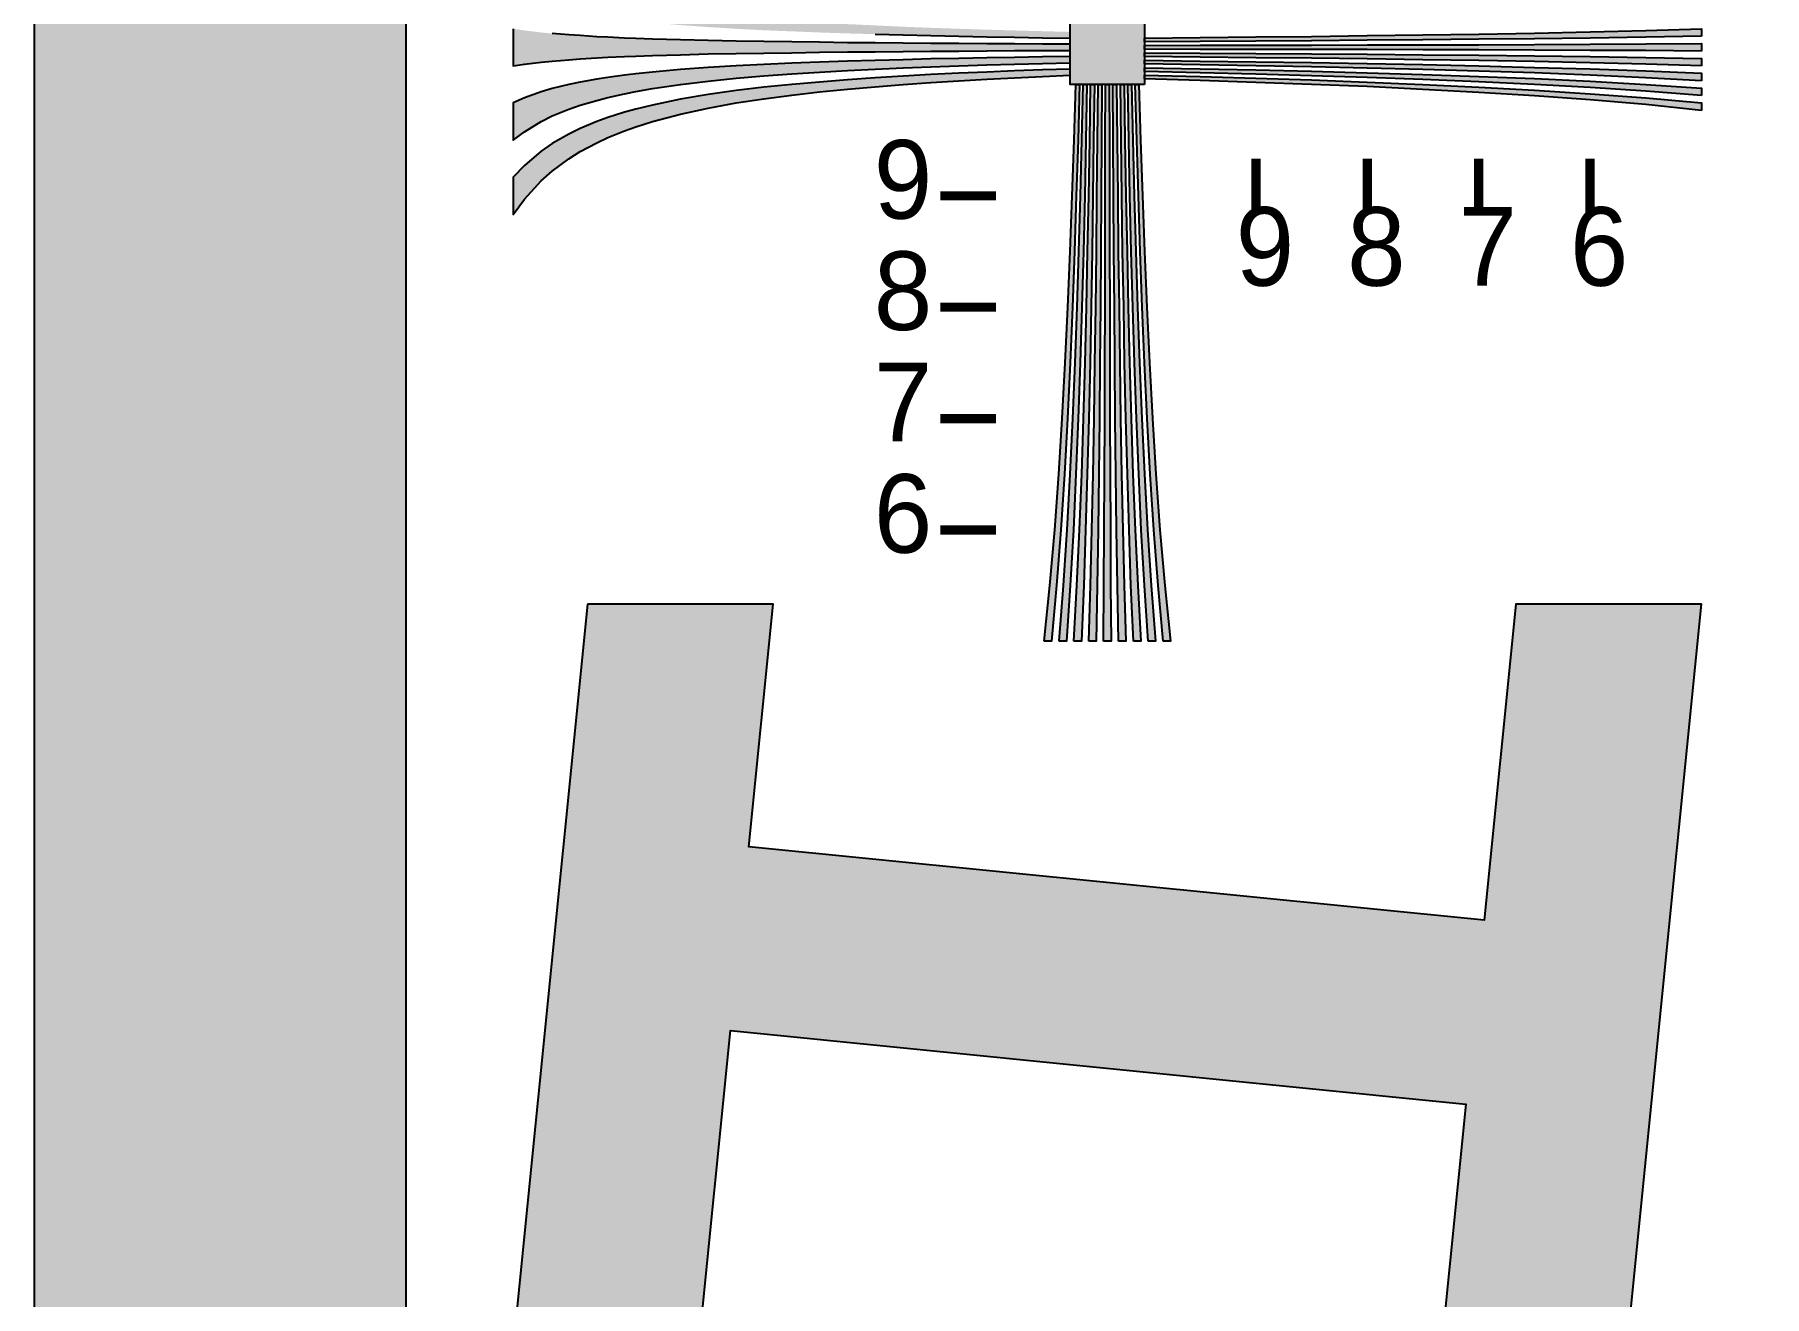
# Model space of a CAD drawing. Header units: millimetres. Extents: x 0 to 297, y 0 to 210.
# Drawn here: x 0 to 81.5, y 89.9 to 149.4 of the extents above; entities that cross this region are included whole.
import ezdxf

# ---------------------------------------------------------------- set-up
doc = ezdxf.new("R2010")
doc.units = ezdxf.units.MM
for name, color, linetype in [('FRAME', 7, 'Continuous'), ('GLUE', 1, 'Continuous'), ('LABELS', 7, 'Continuous'), ('PERIPHERY', 7, 'Continuous'), ('SFR', 7, 'Continuous')]:
    doc.layers.add(name, color=color, linetype=linetype)

msp = doc.modelspace()

# ---------------------------------------------------------------- hatches: boundary and pattern name
at = {"layer": 'FRAME', "true_color": 0x000000}
h = msp.add_hatch(color=7, dxfattribs=at)
h.dxf.hatch_style = 1
h.paths.add_polyline_path([(0, 192.5), (17.5, 192.5), (17.5, 17.5), (0, 17.5), (0, 192.5)])
at = {"layer": 'PERIPHERY', "true_color": 0x000000}
h = msp.add_hatch(color=7, dxfattribs=at)
h.dxf.hatch_style = 1
h.paths.add_polyline_path([(22.557, 151.376), (23.083, 151.139), (23.87, 150.851), (24.395, 150.693), (25.183, 150.5), (25.708, 150.395), (26.495, 150.246), (27.02, 150.168), (27.808, 150.063), (28.333, 150.002), (29.12, 149.914), (30.433, 149.8), (31.745, 149.704), (33.058, 149.625), (34.37, 149.555), (35.683, 149.503), (36.995, 149.45), (38.308, 149.406), (39.62, 149.371), (40.933, 149.336), (42.245, 149.301), (43.558, 149.275), (44.87, 149.249), (46.183, 149.231), (47.495, 149.205), (48.808, 149.188), (48.808, 149.477), (47.495, 149.511), (46.183, 149.546), (44.87, 149.581), (43.558, 149.625), (42.245, 149.669), (40.933, 149.722), (39.62, 149.783), (38.308, 149.844), (36.995, 149.914), (35.683, 150.002), (34.37, 150.098), (33.058, 150.212), (31.745, 150.343), (30.433, 150.501), (29.12, 150.693), (28.333, 150.833), (27.808, 150.938), (27.02, 151.113), (26.495, 151.253), (25.708, 151.49), (25.183, 151.665), (24.395, 151.988), (23.87, 152.251), (23.083, 152.732), (22.557, 153.126), (22.557, 151.376), (22.557, 151.376)])
h = msp.add_hatch(color=7, dxfattribs=at)
h.dxf.hatch_style = 1
h.paths.add_polyline_path([(52.308, 147), (48.807, 147), (48.807, 150.5), (52.308, 150.5), (52.308, 147)])
h = msp.add_hatch(color=7, dxfattribs=at)
h.dxf.hatch_style = 1
h.paths.add_polyline_path([(22.557, 147.876), (23.083, 147.955), (23.87, 148.051), (24.395, 148.104), (25.183, 148.165), (25.708, 148.209), (26.495, 148.252), (27.02, 148.279), (27.808, 148.313), (28.333, 148.331), (29.12, 148.366), (30.433, 148.401), (31.745, 148.436), (33.058, 148.462), (34.37, 148.48), (35.683, 148.497), (36.995, 148.515), (38.308, 148.533), (39.62, 148.541), (40.933, 148.559), (42.245, 148.568), (43.558, 148.576), (44.87, 148.585), (46.183, 148.593), (47.495, 148.602), (48.808, 148.602), (48.808, 148.9), (47.495, 148.9), (46.183, 148.908), (44.87, 148.917), (43.558, 148.926), (42.245, 148.934), (40.933, 148.943), (39.62, 148.96), (38.308, 148.969), (36.995, 148.987), (35.683, 149.005), (34.37, 149.022), (33.058, 149.04), (31.745, 149.066), (30.433, 149.101), (29.12, 149.136), (28.333, 149.171), (27.808, 149.188), (27.02, 149.223), (26.495, 149.249), (25.708, 149.302), (25.183, 149.337), (24.395, 149.398), (23.87, 149.451), (23.083, 149.547), (22.557, 149.626), (22.557, 147.876), (22.557, 147.876)])
h = msp.add_hatch(color=7, dxfattribs=at)
h.dxf.hatch_style = 1
h.paths.add_polyline_path([(78.557, 149.277), (75.932, 149.233), (73.307, 149.189), (70.682, 149.154), (68.057, 149.128), (65.432, 149.101), (62.807, 149.084), (60.182, 149.058), (57.557, 149.04), (54.932, 149.031), (52.307, 149.014), (52.307, 149.189), (54.932, 149.215), (57.557, 149.241), (60.182, 149.267), (62.807, 149.302), (65.432, 149.337), (68.057, 149.372), (70.682, 149.424), (73.307, 149.477), (75.932, 149.547), (78.557, 149.626), (78.557, 149.277)])
h = msp.add_hatch(color=7, dxfattribs=at)
h.dxf.hatch_style = 1
h.paths.add_polyline_path([(78.557, 148.577), (75.932, 148.594), (73.307, 148.603), (70.682, 148.621), (68.057, 148.63), (65.432, 148.638), (62.807, 148.647), (60.182, 148.647), (57.557, 148.655), (54.932, 148.655), (52.307, 148.664), (52.307, 148.839), (54.932, 148.848), (57.557, 148.848), (60.182, 148.856), (62.807, 148.865), (65.432, 148.865), (68.057, 148.873), (70.682, 148.882), (73.307, 148.9), (75.932, 148.908), (78.557, 148.926), (78.557, 148.577)])
h = msp.add_hatch(color=7, dxfattribs=at)
h.dxf.hatch_style = 1
h.paths.add_polyline_path([(78.557, 147.877), (75.932, 147.955), (73.307, 148.025), (70.682, 148.078), (68.057, 148.13), (65.432, 148.166), (62.807, 148.209), (60.182, 148.236), (57.557, 148.262), (54.932, 148.288), (52.307, 148.314), (52.307, 148.489), (54.932, 148.472), (57.557, 148.463), (60.182, 148.446), (62.807, 148.428), (65.432, 148.401), (68.057, 148.376), (70.682, 148.349), (73.307, 148.314), (75.932, 148.27), (78.557, 148.226), (78.557, 147.877)])
h = msp.add_hatch(color=7, dxfattribs=at)
h.dxf.hatch_style = 1
h.paths.add_polyline_path([(22.557, 144.376), (23.083, 144.77), (23.87, 145.251), (24.395, 145.513), (25.183, 145.837), (25.708, 146.021), (26.495, 146.248), (27.02, 146.389), (27.808, 146.563), (28.333, 146.668), (29.12, 146.808), (30.433, 147.001), (31.745, 147.158), (33.058, 147.29), (34.37, 147.404), (35.683, 147.5), (36.995, 147.587), (38.308, 147.657), (39.62, 147.719), (40.933, 147.78), (42.245, 147.832), (43.558, 147.876), (44.87, 147.92), (46.183, 147.955), (47.495, 147.99), (48.808, 148.025), (48.808, 148.314), (47.495, 148.296), (46.183, 148.27), (44.87, 148.252), (43.558, 148.226), (42.245, 148.2), (40.933, 148.165), (39.62, 148.13), (38.308, 148.095), (36.995, 148.051), (35.683, 147.999), (34.37, 147.946), (33.058, 147.876), (31.745, 147.797), (30.433, 147.701), (29.12, 147.587), (28.333, 147.5), (27.808, 147.439), (27.02, 147.334), (26.495, 147.255), (25.708, 147.115), (25.183, 147.001), (24.395, 146.809), (23.87, 146.651), (23.083, 146.362), (22.557, 146.126), (22.557, 144.376), (22.557, 144.376)])
h = msp.add_hatch(color=7, dxfattribs=at)
h.dxf.hatch_style = 1
h.paths.add_polyline_path([(22.557, 140.876), (23.083, 141.593), (23.87, 142.451), (24.395, 142.914), (25.183, 143.501), (25.708, 143.833), (26.495, 144.253), (27.02, 144.498), (27.808, 144.813), (28.333, 144.997), (29.12, 145.25), (30.433, 145.601), (31.745, 145.889), (33.058, 146.126), (34.37, 146.327), (35.683, 146.502), (36.995, 146.65), (38.308, 146.782), (39.62, 146.895), (40.933, 147), (42.245, 147.097), (43.558, 147.176), (44.87, 147.254), (46.183, 147.316), (47.495, 147.377), (48.808, 147.438), (48.808, 147.727), (47.495, 147.683), (46.183, 147.639), (44.87, 147.587), (43.558, 147.526), (42.245, 147.465), (40.933, 147.386), (39.62, 147.307), (38.308, 147.22), (36.995, 147.115), (35.683, 147.001), (34.37, 146.869), (33.058, 146.712), (31.745, 146.519), (30.433, 146.301), (29.12, 146.029), (28.333, 145.837), (27.808, 145.688), (27.02, 145.443), (26.495, 145.251), (25.708, 144.927), (25.183, 144.664), (24.395, 144.209), (23.87, 143.851), (23.083, 143.186), (22.557, 142.626), (22.557, 140.876), (22.557, 140.876)])
h = msp.add_hatch(color=7, dxfattribs=at)
h.dxf.hatch_style = 1
h.paths.add_polyline_path([(78.557, 147.177), (75.932, 147.317), (73.307, 147.439), (70.682, 147.544), (68.057, 147.623), (65.432, 147.702), (62.807, 147.772), (60.182, 147.825), (57.557, 147.877), (54.932, 147.921), (52.307, 147.965), (52.307, 148.14), (54.932, 148.105), (57.557, 148.07), (60.182, 148.035), (62.807, 147.991), (65.432, 147.938), (68.057, 147.877), (70.682, 147.807), (73.307, 147.729), (75.932, 147.641), (78.557, 147.527), (78.557, 147.177)])
h = msp.add_hatch(color=7, dxfattribs=at)
h.dxf.hatch_style = 1
h.paths.add_polyline_path([(78.557, 146.477), (75.932, 146.687), (73.307, 146.853), (70.682, 147.002), (68.057, 147.124), (65.432, 147.238), (62.807, 147.334), (60.182, 147.413), (57.557, 147.492), (54.932, 147.553), (52.307, 147.614), (52.307, 147.789), (54.932, 147.736), (57.557, 147.684), (60.182, 147.623), (62.807, 147.553), (65.432, 147.465), (68.057, 147.378), (70.682, 147.273), (73.307, 147.15), (75.932, 147.002), (78.557, 146.827), (78.557, 146.477)])
h = msp.add_hatch(color=7, dxfattribs=at)
h.dxf.hatch_style = 1
h.paths.add_polyline_path([(47.581, 120.75), (47.853, 123.375), (48.08, 126), (48.264, 128.625), (48.43, 131.25), (48.57, 133.875), (48.702, 136.5), (48.806, 139.125), (48.903, 141.75), (48.99, 144.375), (49.069, 147), (49.244, 147), (49.174, 144.375), (49.095, 141.75), (49.016, 139.125), (48.92, 136.5), (48.806, 133.875), (48.684, 131.25), (48.535, 128.625), (48.369, 126), (48.168, 123.375), (47.932, 120.75), (47.581, 120.75)])
h = msp.add_hatch(color=7, dxfattribs=at)
h.dxf.hatch_style = 1
h.paths.add_polyline_path([(48.281, 120.75), (48.492, 123.375), (48.658, 126), (48.806, 128.625), (48.929, 131.25), (49.043, 133.875), (49.139, 136.5), (49.218, 139.125), (49.297, 141.75), (49.358, 144.375), (49.419, 147), (49.594, 147), (49.541, 144.375), (49.489, 141.75), (49.428, 139.125), (49.357, 136.5), (49.27, 133.875), (49.182, 131.25), (49.077, 128.625), (48.955, 126), (48.806, 123.375), (48.632, 120.75), (48.281, 120.75)])
h = msp.add_hatch(color=7, dxfattribs=at)
h.dxf.hatch_style = 1
h.paths.add_polyline_path([(48.981, 120.75), (49.122, 123.375), (49.244, 126), (49.349, 128.625), (49.428, 131.25), (49.506, 133.875), (49.576, 136.5), (49.629, 139.125), (49.682, 141.75), (49.725, 144.375), (49.77, 147), (49.944, 147), (49.909, 144.375), (49.875, 141.75), (49.84, 139.125), (49.795, 136.5), (49.743, 133.875), (49.682, 131.25), (49.612, 128.625), (49.533, 126), (49.446, 123.375), (49.332, 120.75), (48.981, 120.75)])
h = msp.add_hatch(color=7, dxfattribs=at)
h.dxf.hatch_style = 1
h.paths.add_polyline_path([(49.682, 120.75), (49.76, 123.375), (49.83, 126), (49.883, 128.625), (49.935, 131.25), (49.971, 133.875), (50.014, 136.5), (50.041, 139.125), (50.067, 141.75), (50.093, 144.375), (50.119, 147), (50.294, 147), (50.277, 144.375), (50.268, 141.75), (50.25, 139.125), (50.233, 136.5), (50.206, 133.875), (50.18, 131.25), (50.154, 128.625), (50.119, 126), (50.075, 123.375), (50.031, 120.75), (49.682, 120.75)])
h = msp.add_hatch(color=7, dxfattribs=at)
h.dxf.hatch_style = 1
h.paths.add_polyline_path([(50.381, 120.75), (50.399, 123.375), (50.408, 126), (50.425, 128.625), (50.434, 131.25), (50.442, 133.875), (50.451, 136.5), (50.451, 139.125), (50.46, 141.75), (50.46, 144.375), (50.469, 147), (50.643, 147), (50.652, 144.375), (50.652, 141.75), (50.661, 139.125), (50.669, 136.5), (50.669, 133.875), (50.678, 131.25), (50.687, 128.625), (50.704, 126), (50.713, 123.375), (50.73, 120.75), (50.381, 120.75)])
h = msp.add_hatch(color=7, dxfattribs=at)
h.dxf.hatch_style = 1
h.paths.add_polyline_path([(51.082, 120.75), (51.038, 123.375), (50.994, 126), (50.959, 128.625), (50.933, 131.25), (50.906, 133.875), (50.889, 136.5), (50.863, 139.125), (50.845, 141.75), (50.836, 144.375), (50.818, 147), (50.993, 147), (51.02, 144.375), (51.046, 141.75), (51.072, 139.125), (51.107, 136.5), (51.142, 133.875), (51.177, 131.25), (51.229, 128.625), (51.282, 126), (51.352, 123.375), (51.431, 120.75), (51.082, 120.75)])
h = msp.add_hatch(color=7, dxfattribs=at)
h.dxf.hatch_style = 1
h.paths.add_polyline_path([(51.782, 120.75), (51.668, 123.375), (51.58, 126), (51.501, 128.625), (51.431, 131.25), (51.37, 133.875), (51.326, 136.5), (51.274, 139.125), (51.239, 141.75), (51.204, 144.375), (51.169, 147), (51.344, 147), (51.388, 144.375), (51.432, 141.75), (51.484, 139.125), (51.545, 136.5), (51.607, 133.875), (51.685, 131.25), (51.764, 128.625), (51.869, 126), (51.991, 123.375), (52.131, 120.75), (51.782, 120.75)])
h = msp.add_hatch(color=7, dxfattribs=at)
h.dxf.hatch_style = 1
h.paths.add_polyline_path([(52.482, 120.75), (52.307, 123.375), (52.158, 126), (52.036, 128.625), (51.931, 131.25), (51.843, 133.875), (51.765, 136.5), (51.686, 139.125), (51.624, 141.75), (51.572, 144.375), (51.519, 147), (51.694, 147), (51.755, 144.375), (51.817, 141.75), (51.895, 139.125), (51.983, 136.5), (52.07, 133.875), (52.184, 131.25), (52.306, 128.625), (52.455, 126), (52.621, 123.375), (52.831, 120.75), (52.482, 120.75)])
h = msp.add_hatch(color=7, dxfattribs=at)
h.dxf.hatch_style = 1
h.paths.add_polyline_path([(53.182, 120.75), (52.945, 123.375), (52.744, 126), (52.578, 128.625), (52.429, 131.25), (52.307, 133.875), (52.202, 136.5), (52.097, 139.125), (52.018, 141.75), (51.939, 144.375), (51.869, 147), (52.044, 147), (52.123, 144.375), (52.21, 141.75), (52.307, 139.125), (52.42, 136.5), (52.542, 133.875), (52.683, 131.25), (52.849, 128.625), (53.033, 126), (53.26, 123.375), (53.531, 120.75), (53.182, 120.75)])
h = msp.add_hatch(color=7, dxfattribs=at)
h.dxf.hatch_style = 1
h.paths.add_polyline_path([(78.557, 145.776), (75.932, 146.048), (73.307, 146.275), (70.682, 146.459), (68.057, 146.625), (65.432, 146.765), (62.807, 146.897), (60.182, 147.002), (57.557, 147.098), (54.932, 147.186), (52.307, 147.264), (52.307, 147.439), (54.932, 147.369), (57.557, 147.29), (60.182, 147.212), (62.807, 147.115), (65.432, 147.001), (68.057, 146.879), (70.682, 146.73), (73.307, 146.564), (75.932, 146.363), (78.557, 146.127), (78.557, 145.776)])
at = {"layer": 'SFR', "true_color": 0x000000}
h = msp.add_hatch(color=7, dxfattribs=at)
h.dxf.hatch_style = 1
h.paths.add_polyline_path([(26.058, 122.5), (22.557, 87.5), (31.307, 87.5), (32.798, 102.401), (67.451, 98.935), (66.307, 87.5), (75.057, 87.5), (78.557, 122.499), (69.807, 122.499), (68.317, 107.598), (33.664, 111.064), (34.807, 122.499), (26.058, 122.499), (26.058, 122.5)])

# ---------------------------------------------------------------- linework, layer by layer
at = {"layer": 'FRAME', "color": 250}
msp.add_lwpolyline([(0, 192.5), (17.5, 192.5), (17.5, 17.5), (0, 17.5), (0, 192.5)], close=True, dxfattribs=at)
at = {"layer": 'FRAME', "color": 250, "true_color": 0x000000}
for points in [[(0, 192.5), (0, 17.5), (17.5, 17.5)], [(17.5, 17.5), (17.5, 192.5), (0, 192.5)]]:
    msp.add_solid(points, dxfattribs=at)
at = {"layer": 'GLUE', "color": 1, "lineweight": 18}
msp.add_lwpolyline([(0, 0), (297, 0), (297, 210), (0, 210), (0, 0)], dxfattribs=at)
at = {"layer": 'PERIPHERY', "color": 250}
for points in [[(52.308, 147), (48.807, 147), (48.807, 150.5), (52.308, 150.5), (52.308, 147)], [(78.557, 149.277), (75.932, 149.233), (73.307, 149.189), (70.682, 149.154), (68.057, 149.128), (65.432, 149.101), (62.807, 149.084), (60.182, 149.058), (57.557, 149.04), (54.932, 149.031), (52.307, 149.014), (52.307, 149.189), (54.932, 149.215), (57.557, 149.241), (60.182, 149.267), (62.807, 149.302), (65.432, 149.337), (68.057, 149.372), (70.682, 149.424), (73.307, 149.477), (75.932, 149.547), (78.557, 149.626), (78.557, 149.277)], [(78.557, 148.577), (75.932, 148.594), (73.307, 148.603), (70.682, 148.621), (68.057, 148.63), (65.432, 148.638), (62.807, 148.647), (60.182, 148.647), (57.557, 148.655), (54.932, 148.655), (52.307, 148.664), (52.307, 148.839), (54.932, 148.848), (57.557, 148.848), (60.182, 148.856), (62.807, 148.865), (65.432, 148.865), (68.057, 148.873), (70.682, 148.882), (73.307, 148.9), (75.932, 148.908), (78.557, 148.926), (78.557, 148.577)], [(78.557, 147.877), (75.932, 147.955), (73.307, 148.025), (70.682, 148.078), (68.057, 148.13), (65.432, 148.166), (62.807, 148.209), (60.182, 148.236), (57.557, 148.262), (54.932, 148.288), (52.307, 148.314), (52.307, 148.489), (54.932, 148.472), (57.557, 148.463), (60.182, 148.446), (62.807, 148.428), (65.432, 148.401), (68.057, 148.376), (70.682, 148.349), (73.307, 148.314), (75.932, 148.27), (78.557, 148.226), (78.557, 147.877)], [(22.557, 144.376), (23.083, 144.77), (23.87, 145.251), (24.395, 145.513), (25.183, 145.837), (25.708, 146.021), (26.495, 146.248), (27.02, 146.389), (27.808, 146.563), (28.333, 146.668), (29.12, 146.808), (30.433, 147.001), (31.745, 147.158), (33.058, 147.29), (34.37, 147.404), (35.683, 147.5), (36.995, 147.587), (38.308, 147.657), (39.62, 147.719), (40.933, 147.78), (42.245, 147.832), (43.558, 147.876), (44.87, 147.92), (46.183, 147.955), (47.495, 147.99), (48.808, 148.025), (48.808, 148.314), (47.495, 148.296), (46.183, 148.27), (44.87, 148.252), (43.558, 148.226), (42.245, 148.2), (40.933, 148.165), (39.62, 148.13), (38.308, 148.095), (36.995, 148.051), (35.683, 147.999), (34.37, 147.946), (33.058, 147.876), (31.745, 147.797), (30.433, 147.701), (29.12, 147.587), (28.333, 147.5), (27.808, 147.439), (27.02, 147.334), (26.495, 147.255), (25.708, 147.115), (25.183, 147.001), (24.395, 146.809), (23.87, 146.651), (23.083, 146.362), (22.557, 146.126), (22.557, 144.376), (22.557, 144.376)], [(22.557, 140.876), (23.083, 141.593), (23.87, 142.451), (24.395, 142.914), (25.183, 143.501), (25.708, 143.833), (26.495, 144.253), (27.02, 144.498), (27.808, 144.813), (28.333, 144.997), (29.12, 145.25), (30.433, 145.601), (31.745, 145.889), (33.058, 146.126), (34.37, 146.327), (35.683, 146.502), (36.995, 146.65), (38.308, 146.782), (39.62, 146.895), (40.933, 147), (42.245, 147.097), (43.558, 147.176), (44.87, 147.254), (46.183, 147.316), (47.495, 147.377), (48.808, 147.438), (48.808, 147.727), (47.495, 147.683), (46.183, 147.639), (44.87, 147.587), (43.558, 147.526), (42.245, 147.465), (40.933, 147.386), (39.62, 147.307), (38.308, 147.22), (36.995, 147.115), (35.683, 147.001), (34.37, 146.869), (33.058, 146.712), (31.745, 146.519), (30.433, 146.301), (29.12, 146.029), (28.333, 145.837), (27.808, 145.688), (27.02, 145.443), (26.495, 145.251), (25.708, 144.927), (25.183, 144.664), (24.395, 144.209), (23.87, 143.851), (23.083, 143.186), (22.557, 142.626), (22.557, 140.876), (22.557, 140.876)], [(78.557, 147.177), (75.932, 147.317), (73.307, 147.439), (70.682, 147.544), (68.057, 147.623), (65.432, 147.702), (62.807, 147.772), (60.182, 147.825), (57.557, 147.877), (54.932, 147.921), (52.307, 147.965), (52.307, 148.14), (54.932, 148.105), (57.557, 148.07), (60.182, 148.035), (62.807, 147.991), (65.432, 147.938), (68.057, 147.877), (70.682, 147.807), (73.307, 147.729), (75.932, 147.641), (78.557, 147.527), (78.557, 147.177)], [(78.557, 146.477), (75.932, 146.687), (73.307, 146.853), (70.682, 147.002), (68.057, 147.124), (65.432, 147.238), (62.807, 147.334), (60.182, 147.413), (57.557, 147.492), (54.932, 147.553), (52.307, 147.614), (52.307, 147.789), (54.932, 147.736), (57.557, 147.684), (60.182, 147.623), (62.807, 147.553), (65.432, 147.465), (68.057, 147.378), (70.682, 147.273), (73.307, 147.15), (75.932, 147.002), (78.557, 146.827), (78.557, 146.477)], [(47.581, 120.75), (47.853, 123.375), (48.08, 126), (48.264, 128.625), (48.43, 131.25), (48.57, 133.875), (48.702, 136.5), (48.806, 139.125), (48.903, 141.75), (48.99, 144.375), (49.069, 147), (49.244, 147), (49.174, 144.375), (49.095, 141.75), (49.016, 139.125), (48.92, 136.5), (48.806, 133.875), (48.684, 131.25), (48.535, 128.625), (48.369, 126), (48.168, 123.375), (47.932, 120.75), (47.581, 120.75)], [(48.281, 120.75), (48.492, 123.375), (48.658, 126), (48.806, 128.625), (48.929, 131.25), (49.043, 133.875), (49.139, 136.5), (49.218, 139.125), (49.297, 141.75), (49.358, 144.375), (49.419, 147), (49.594, 147), (49.541, 144.375), (49.489, 141.75), (49.428, 139.125), (49.357, 136.5), (49.27, 133.875), (49.182, 131.25), (49.077, 128.625), (48.955, 126), (48.806, 123.375), (48.632, 120.75), (48.281, 120.75)], [(48.981, 120.75), (49.122, 123.375), (49.244, 126), (49.349, 128.625), (49.428, 131.25), (49.506, 133.875), (49.576, 136.5), (49.629, 139.125), (49.682, 141.75), (49.725, 144.375), (49.77, 147), (49.944, 147), (49.909, 144.375), (49.875, 141.75), (49.84, 139.125), (49.795, 136.5), (49.743, 133.875), (49.682, 131.25), (49.612, 128.625), (49.533, 126), (49.446, 123.375), (49.332, 120.75), (48.981, 120.75)], [(49.682, 120.75), (49.76, 123.375), (49.83, 126), (49.883, 128.625), (49.935, 131.25), (49.971, 133.875), (50.014, 136.5), (50.041, 139.125), (50.067, 141.75), (50.093, 144.375), (50.119, 147), (50.294, 147), (50.277, 144.375), (50.268, 141.75), (50.25, 139.125), (50.233, 136.5), (50.206, 133.875), (50.18, 131.25), (50.154, 128.625), (50.119, 126), (50.075, 123.375), (50.031, 120.75), (49.682, 120.75)], [(50.381, 120.75), (50.399, 123.375), (50.408, 126), (50.425, 128.625), (50.434, 131.25), (50.442, 133.875), (50.451, 136.5), (50.451, 139.125), (50.46, 141.75), (50.46, 144.375), (50.469, 147), (50.643, 147), (50.652, 144.375), (50.652, 141.75), (50.661, 139.125), (50.669, 136.5), (50.669, 133.875), (50.678, 131.25), (50.687, 128.625), (50.704, 126), (50.713, 123.375), (50.73, 120.75), (50.381, 120.75)], [(51.082, 120.75), (51.038, 123.375), (50.994, 126), (50.959, 128.625), (50.933, 131.25), (50.906, 133.875), (50.889, 136.5), (50.863, 139.125), (50.845, 141.75), (50.836, 144.375), (50.818, 147), (50.993, 147), (51.02, 144.375), (51.046, 141.75), (51.072, 139.125), (51.107, 136.5), (51.142, 133.875), (51.177, 131.25), (51.229, 128.625), (51.282, 126), (51.352, 123.375), (51.431, 120.75), (51.082, 120.75)], [(51.782, 120.75), (51.668, 123.375), (51.58, 126), (51.501, 128.625), (51.431, 131.25), (51.37, 133.875), (51.326, 136.5), (51.274, 139.125), (51.239, 141.75), (51.204, 144.375), (51.169, 147), (51.344, 147), (51.388, 144.375), (51.432, 141.75), (51.484, 139.125), (51.545, 136.5), (51.607, 133.875), (51.685, 131.25), (51.764, 128.625), (51.869, 126), (51.991, 123.375), (52.131, 120.75), (51.782, 120.75)], [(52.482, 120.75), (52.307, 123.375), (52.158, 126), (52.036, 128.625), (51.931, 131.25), (51.843, 133.875), (51.765, 136.5), (51.686, 139.125), (51.624, 141.75), (51.572, 144.375), (51.519, 147), (51.694, 147), (51.755, 144.375), (51.817, 141.75), (51.895, 139.125), (51.983, 136.5), (52.07, 133.875), (52.184, 131.25), (52.306, 128.625), (52.455, 126), (52.621, 123.375), (52.831, 120.75), (52.482, 120.75)], [(53.182, 120.75), (52.945, 123.375), (52.744, 126), (52.578, 128.625), (52.429, 131.25), (52.307, 133.875), (52.202, 136.5), (52.097, 139.125), (52.018, 141.75), (51.939, 144.375), (51.869, 147), (52.044, 147), (52.123, 144.375), (52.21, 141.75), (52.307, 139.125), (52.42, 136.5), (52.542, 133.875), (52.683, 131.25), (52.849, 128.625), (53.033, 126), (53.26, 123.375), (53.531, 120.75), (53.182, 120.75)], [(78.557, 145.776), (75.932, 146.048), (73.307, 146.275), (70.682, 146.459), (68.057, 146.625), (65.432, 146.765), (62.807, 146.897), (60.182, 147.002), (57.557, 147.098), (54.932, 147.186), (52.307, 147.264), (52.307, 147.439), (54.932, 147.369), (57.557, 147.29), (60.182, 147.212), (62.807, 147.115), (65.432, 147.001), (68.057, 146.879), (70.682, 146.73), (73.307, 146.564), (75.932, 146.363), (78.557, 146.127), (78.557, 145.776)]]:
    msp.add_lwpolyline(points, close=True, dxfattribs=at)
for points in [[(22.557, 149.626), (22.557, 147.876), (22.557, 147.876), (22.557, 147.876), (23.083, 147.955), (23.87, 148.051), (24.395, 148.104), (25.183, 148.165), (25.708, 148.209), (26.495, 148.252), (27.02, 148.279), (27.808, 148.313), (28.333, 148.331), (29.12, 148.366), (30.433, 148.401), (31.745, 148.436), (33.058, 148.462), (34.37, 148.48), (35.683, 148.497), (36.995, 148.515), (38.308, 148.533), (39.62, 148.541), (40.933, 148.559), (42.245, 148.568), (43.558, 148.576), (44.87, 148.585), (46.183, 148.593), (47.495, 148.602), (48.808, 148.602), (48.808, 148.9), (47.495, 148.9), (46.183, 148.908), (44.87, 148.917), (43.558, 148.926), (42.245, 148.934), (40.933, 148.943), (39.62, 148.96), (38.308, 148.969), (36.995, 148.987), (35.683, 149.005), (34.37, 149.022), (33.058, 149.04), (31.745, 149.066), (30.433, 149.101), (29.12, 149.136), (28.333, 149.171), (27.808, 149.188), (27.02, 149.223), (26.495, 149.249), (25.708, 149.302), (25.183, 149.337), (24.395, 149.398)], [(39.62, 149.371), (40.933, 149.336), (42.245, 149.301), (43.558, 149.275), (44.87, 149.249), (46.183, 149.231), (47.495, 149.205), (48.808, 149.188), (48.808, 149.477)]]:
    msp.add_lwpolyline(points, dxfattribs=at)
at = {"layer": 'PERIPHERY', "color": 250, "lineweight": 35, "const_width": 0.437}
for points in [[(57.558, 140.877), (57.558, 143.502)], [(62.808, 140.877), (62.808, 143.502)], [(68.058, 140.877), (68.058, 143.502)], [(73.307, 140.877), (73.307, 143.502)], [(42.682, 141.75), (45.307, 141.75)], [(42.682, 136.5), (45.307, 136.5)], [(42.682, 131.25), (45.307, 131.25)], [(42.682, 126), (45.307, 126)]]:
    msp.add_lwpolyline(points, dxfattribs=at)
at = {"layer": 'PERIPHERY', "color": 250, "true_color": 0x000000}
for points in [[(52.308, 147), (52.308, 150.5), (48.807, 150.5)], [(48.807, 150.5), (48.807, 147), (52.308, 147)], [(22.557, 147.876), (23.083, 149.547), (22.557, 149.626)], [(22.557, 147.876), (23.87, 149.451), (23.083, 149.547)], [(22.557, 147.876), (24.395, 149.398), (23.87, 149.451)], [(22.557, 147.876), (25.183, 149.337), (24.395, 149.398)], [(22.557, 147.876), (25.708, 149.302), (25.183, 149.337)], [(22.557, 147.876), (26.495, 149.249), (25.708, 149.302)], [(22.557, 147.876), (27.02, 149.223), (26.495, 149.249)], [(22.557, 147.876), (27.808, 149.188), (27.02, 149.223)], [(22.557, 147.876), (28.333, 149.171), (27.808, 149.188)], [(39.62, 149.371), (48.808, 149.188), (48.808, 149.477)], [(39.62, 149.371), (40.933, 149.336), (43.558, 149.275)], [(39.62, 149.371), (43.558, 149.275), (44.87, 149.249)], [(39.62, 149.371), (44.87, 149.249), (46.183, 149.231)], [(39.62, 149.371), (46.183, 149.231), (47.495, 149.205)], [(39.62, 149.371), (47.495, 149.205), (48.808, 149.188)], [(40.933, 149.336), (42.245, 149.301), (43.558, 149.275)], [(78.557, 149.277), (54.932, 149.215), (52.307, 149.189)], [(78.557, 149.277), (52.307, 149.189), (52.307, 149.014)], [(78.557, 149.277), (52.307, 149.014), (54.932, 149.031)], [(78.557, 149.277), (57.557, 149.241), (54.932, 149.215)], [(78.557, 149.277), (54.932, 149.031), (57.557, 149.04)], [(78.557, 149.277), (60.182, 149.267), (57.557, 149.241)], [(78.557, 149.277), (57.557, 149.04), (60.182, 149.058)], [(78.557, 149.277), (62.807, 149.302), (60.182, 149.267)], [(78.557, 149.277), (60.182, 149.058), (62.807, 149.084)], [(78.557, 149.277), (65.432, 149.337), (62.807, 149.302)], [(78.557, 149.277), (62.807, 149.084), (65.432, 149.101)], [(78.557, 149.277), (68.057, 149.372), (65.432, 149.337)], [(78.557, 149.277), (65.432, 149.101), (68.057, 149.128)], [(78.557, 149.277), (70.682, 149.424), (68.057, 149.372)], [(78.557, 149.277), (68.057, 149.128), (70.682, 149.154)], [(78.557, 149.277), (73.307, 149.477), (70.682, 149.424)], [(78.557, 149.277), (70.682, 149.154), (73.307, 149.189)], [(78.557, 149.277), (75.932, 149.547), (73.307, 149.477)], [(73.307, 149.189), (75.932, 149.233), (78.557, 149.277)], [(78.557, 149.277), (78.557, 149.626), (75.932, 149.547)], [(22.557, 147.876), (29.12, 149.136), (28.333, 149.171)], [(22.557, 147.876), (30.433, 149.101), (29.12, 149.136)], [(22.557, 147.876), (23.083, 147.955), (30.433, 149.101)], [(23.083, 147.955), (31.745, 149.066), (30.433, 149.101)], [(23.083, 147.955), (23.87, 148.051), (31.745, 149.066)], [(23.87, 148.051), (33.058, 149.04), (31.745, 149.066)], [(23.87, 148.051), (24.395, 148.104), (33.058, 149.04)], [(24.395, 148.104), (34.37, 149.022), (33.058, 149.04)], [(24.395, 148.104), (25.708, 148.209), (34.37, 149.022)], [(25.708, 148.209), (35.683, 149.005), (34.37, 149.022)], [(25.708, 148.209), (36.995, 148.987), (35.683, 149.005)], [(25.708, 148.209), (38.308, 148.969), (36.995, 148.987)], [(25.708, 148.209), (26.495, 148.252), (38.308, 148.969)], [(26.495, 148.252), (39.62, 148.96), (38.308, 148.969)], [(26.495, 148.252), (27.02, 148.279), (39.62, 148.96)], [(27.02, 148.279), (40.933, 148.943), (39.62, 148.96)], [(27.02, 148.279), (27.808, 148.313), (40.933, 148.943)], [(27.808, 148.313), (42.245, 148.934), (40.933, 148.943)], [(27.808, 148.313), (29.12, 148.366), (42.245, 148.934)], [(29.12, 148.366), (43.558, 148.926), (42.245, 148.934)], [(29.12, 148.366), (44.87, 148.917), (43.558, 148.926)], [(29.12, 148.366), (46.183, 148.908), (44.87, 148.917)], [(29.12, 148.366), (47.495, 148.9), (46.183, 148.908)], [(29.12, 148.366), (30.433, 148.401), (48.808, 148.9)], [(29.12, 148.366), (48.808, 148.9), (47.495, 148.9)], [(30.433, 148.401), (31.745, 148.436), (48.808, 148.9)], [(31.745, 148.436), (33.058, 148.462), (48.808, 148.9)], [(33.058, 148.462), (34.37, 148.48), (48.808, 148.9)], [(34.37, 148.48), (35.683, 148.497), (48.808, 148.9)], [(35.683, 148.497), (36.995, 148.515), (48.808, 148.9)], [(36.995, 148.515), (38.308, 148.533), (48.808, 148.9)], [(38.308, 148.533), (40.933, 148.559), (48.808, 148.9)], [(38.308, 148.533), (39.62, 148.541), (40.933, 148.559)], [(40.933, 148.559), (42.245, 148.568), (48.808, 148.9)], [(42.245, 148.568), (43.558, 148.576), (48.808, 148.9)], [(43.558, 148.576), (44.87, 148.585), (48.808, 148.9)], [(44.87, 148.585), (46.183, 148.593), (48.808, 148.9)], [(46.183, 148.593), (47.495, 148.602), (48.808, 148.9)], [(47.495, 148.602), (48.808, 148.602), (48.808, 148.9)], [(78.557, 148.577), (54.932, 148.848), (52.307, 148.839)], [(52.307, 148.839), (52.307, 148.664), (54.932, 148.655)], [(52.307, 148.839), (54.932, 148.655), (57.557, 148.655)], [(52.307, 148.839), (57.557, 148.655), (60.182, 148.647)], [(52.307, 148.839), (60.182, 148.647), (62.807, 148.647)], [(52.307, 148.839), (62.807, 148.647), (65.432, 148.638)], [(52.307, 148.839), (65.432, 148.638), (68.057, 148.63)], [(52.307, 148.839), (68.057, 148.63), (70.682, 148.621)], [(52.307, 148.839), (70.682, 148.621), (73.307, 148.603)], [(52.307, 148.839), (73.307, 148.603), (75.932, 148.594)], [(52.307, 148.839), (75.932, 148.594), (78.557, 148.577)], [(54.932, 148.472), (52.307, 148.489), (52.307, 148.314)], [(60.182, 148.446), (54.932, 148.472), (52.307, 148.314)], [(60.182, 148.446), (52.307, 148.314), (54.932, 148.288)], [(78.557, 148.577), (57.557, 148.848), (54.932, 148.848)], [(60.182, 148.446), (57.557, 148.463), (54.932, 148.472)], [(60.182, 148.446), (54.932, 148.288), (57.557, 148.262)], [(78.557, 148.577), (60.182, 148.856), (57.557, 148.848)], [(60.182, 148.446), (57.557, 148.262), (60.182, 148.236)], [(78.557, 148.577), (62.807, 148.865), (60.182, 148.856)], [(78.557, 147.877), (62.807, 148.428), (60.182, 148.446)], [(60.182, 148.446), (60.182, 148.236), (62.807, 148.209)], [(60.182, 148.446), (62.807, 148.209), (65.432, 148.166)], [(60.182, 148.446), (65.432, 148.166), (68.057, 148.13)], [(60.182, 148.446), (68.057, 148.13), (70.682, 148.078)], [(60.182, 148.446), (70.682, 148.078), (73.307, 148.025)], [(60.182, 148.446), (73.307, 148.025), (75.932, 147.955)], [(60.182, 148.446), (75.932, 147.955), (78.557, 147.877)], [(78.557, 148.577), (65.432, 148.865), (62.807, 148.865)], [(78.557, 147.877), (65.432, 148.401), (62.807, 148.428)], [(78.557, 148.577), (68.057, 148.873), (65.432, 148.865)], [(78.557, 147.877), (68.057, 148.376), (65.432, 148.401)], [(78.557, 148.577), (70.682, 148.882), (68.057, 148.873)], [(78.557, 147.877), (70.682, 148.349), (68.057, 148.376)], [(78.557, 148.577), (73.307, 148.9), (70.682, 148.882)], [(78.557, 148.577), (75.932, 148.908), (73.307, 148.9)], [(78.557, 148.577), (78.557, 148.926), (75.932, 148.908)], [(24.395, 148.104), (25.183, 148.165), (25.708, 148.209)], [(24.395, 145.513), (25.183, 145.837), (29.12, 147.587)], [(24.395, 145.513), (29.12, 147.587), (28.333, 147.5)], [(25.183, 145.837), (25.708, 146.021), (30.433, 147.701)], [(25.183, 145.837), (30.433, 147.701), (29.12, 147.587)], [(25.708, 146.021), (26.495, 146.248), (31.745, 147.797)], [(25.708, 146.021), (31.745, 147.797), (30.433, 147.701)], [(26.495, 146.248), (27.02, 146.389), (31.745, 147.797)], [(27.02, 146.389), (27.808, 146.563), (33.058, 147.876)], [(27.02, 146.389), (33.058, 147.876), (31.745, 147.797)], [(27.808, 148.313), (28.333, 148.331), (29.12, 148.366)], [(27.808, 146.563), (28.333, 146.668), (34.37, 147.946)], [(27.808, 146.563), (34.37, 147.946), (33.058, 147.876)], [(28.333, 146.668), (29.12, 146.808), (35.683, 147.999)], [(28.333, 146.668), (35.683, 147.999), (34.37, 147.946)], [(29.12, 146.808), (30.433, 147.001), (36.995, 148.051)], [(29.12, 146.808), (36.995, 148.051), (35.683, 147.999)], [(30.433, 147.001), (31.745, 147.158), (39.62, 148.13)], [(30.433, 147.001), (39.62, 148.13), (38.308, 148.095)], [(30.433, 147.001), (38.308, 148.095), (36.995, 148.051)], [(31.745, 147.158), (33.058, 147.29), (40.933, 148.165)], [(31.745, 147.158), (40.933, 148.165), (39.62, 148.13)], [(33.058, 147.29), (34.37, 147.404), (43.558, 148.226)], [(33.058, 147.29), (43.558, 148.226), (42.245, 148.2)], [(33.058, 147.29), (42.245, 148.2), (40.933, 148.165)], [(34.37, 147.404), (35.683, 147.5), (44.87, 148.252)], [(34.37, 147.404), (44.87, 148.252), (43.558, 148.226)], [(35.683, 147.5), (36.995, 147.587), (47.495, 148.296)], [(35.683, 147.5), (47.495, 148.296), (46.183, 148.27)], [(35.683, 147.5), (46.183, 148.27), (44.87, 148.252)], [(35.683, 146.502), (36.995, 146.65), (44.87, 147.587)], [(35.683, 146.502), (44.87, 147.587), (43.558, 147.526)], [(36.995, 147.587), (38.308, 147.657), (48.808, 148.314)], [(36.995, 147.587), (48.808, 148.314), (47.495, 148.296)], [(36.995, 146.65), (38.308, 146.782), (46.183, 147.639)], [(36.995, 146.65), (46.183, 147.639), (44.87, 147.587)], [(38.308, 147.657), (39.62, 147.719), (48.808, 148.314)], [(38.308, 146.782), (39.62, 146.895), (48.808, 147.727)], [(38.308, 146.782), (48.808, 147.727), (47.495, 147.683)], [(38.308, 146.782), (47.495, 147.683), (46.183, 147.639)], [(39.62, 147.719), (40.933, 147.78), (48.808, 148.314)], [(39.62, 146.895), (40.933, 147), (48.808, 147.727)], [(40.933, 147.78), (42.245, 147.832), (48.808, 148.314)], [(40.933, 147), (42.245, 147.097), (48.808, 147.727)], [(42.245, 147.832), (43.558, 147.876), (48.808, 148.314)], [(42.245, 147.097), (43.558, 147.176), (48.808, 147.727)], [(43.558, 147.876), (44.87, 147.92), (48.808, 148.314)], [(43.558, 147.176), (44.87, 147.254), (48.808, 147.727)], [(44.87, 147.92), (48.808, 148.025), (48.808, 148.314)], [(44.87, 147.92), (46.183, 147.955), (48.808, 148.025)], [(44.87, 147.254), (48.808, 147.438), (48.808, 147.727)], [(46.183, 147.955), (47.495, 147.99), (48.808, 148.025)], [(65.432, 147.938), (54.932, 148.105), (52.307, 148.14)], [(65.432, 147.938), (52.307, 148.14), (52.307, 147.965)], [(65.432, 147.938), (52.307, 147.965), (54.932, 147.921)], [(68.057, 147.378), (54.932, 147.736), (52.307, 147.789)], [(68.057, 147.378), (52.307, 147.789), (52.307, 147.614)], [(68.057, 147.378), (52.307, 147.614), (54.932, 147.553)], [(65.432, 147.938), (57.557, 148.07), (54.932, 148.105)], [(65.432, 147.938), (54.932, 147.921), (57.557, 147.877)], [(68.057, 147.378), (57.557, 147.684), (54.932, 147.736)], [(65.432, 147.938), (60.182, 148.035), (57.557, 148.07)], [(65.432, 147.938), (57.557, 147.877), (60.182, 147.825)], [(68.057, 147.378), (60.182, 147.623), (57.557, 147.684)], [(65.432, 147.938), (62.807, 147.991), (60.182, 148.035)], [(65.432, 147.938), (60.182, 147.825), (62.807, 147.772)], [(65.432, 147.465), (62.807, 147.553), (60.182, 147.623)], [(68.057, 147.378), (65.432, 147.465), (60.182, 147.623)], [(65.432, 147.938), (62.807, 147.772), (65.432, 147.702)], [(78.557, 147.177), (68.057, 147.877), (65.432, 147.938)], [(65.432, 147.938), (65.432, 147.702), (68.057, 147.623)], [(65.432, 147.938), (68.057, 147.623), (70.682, 147.544)], [(65.432, 147.938), (70.682, 147.544), (73.307, 147.439)], [(65.432, 147.938), (73.307, 147.439), (75.932, 147.317)], [(65.432, 147.938), (75.932, 147.317), (78.557, 147.177)], [(78.557, 147.177), (70.682, 147.807), (68.057, 147.877)], [(78.557, 147.877), (73.307, 148.314), (70.682, 148.349)], [(78.557, 147.177), (73.307, 147.729), (70.682, 147.807)], [(78.557, 147.877), (75.932, 148.27), (73.307, 148.314)], [(78.557, 147.177), (75.932, 147.641), (73.307, 147.729)], [(78.557, 147.877), (78.557, 148.226), (75.932, 148.27)], [(78.557, 147.177), (78.557, 147.527), (75.932, 147.641)], [(22.557, 144.376), (23.083, 144.77), (25.708, 147.115)], [(22.557, 144.376), (25.708, 147.115), (25.183, 147.001)], [(22.557, 144.376), (25.183, 147.001), (24.395, 146.809)], [(22.557, 144.376), (24.395, 146.809), (23.87, 146.651)], [(23.083, 144.77), (23.87, 145.251), (27.02, 147.334)], [(23.083, 144.77), (27.02, 147.334), (26.495, 147.255)], [(23.083, 144.77), (26.495, 147.255), (25.708, 147.115)], [(23.87, 145.251), (24.395, 145.513), (28.333, 147.5)], [(23.87, 145.251), (28.333, 147.5), (27.808, 147.439)], [(23.87, 145.251), (27.808, 147.439), (27.02, 147.334)], [(29.12, 145.25), (30.433, 145.601), (34.37, 146.869)], [(29.12, 145.25), (34.37, 146.869), (33.058, 146.712)], [(30.433, 145.601), (31.745, 145.889), (36.995, 147.115)], [(30.433, 145.601), (36.995, 147.115), (35.683, 147.001)], [(30.433, 145.601), (35.683, 147.001), (34.37, 146.869)], [(31.745, 145.889), (33.058, 146.126), (38.308, 147.22)], [(31.745, 145.889), (38.308, 147.22), (36.995, 147.115)], [(33.058, 146.126), (34.37, 146.327), (40.933, 147.386)], [(33.058, 146.126), (40.933, 147.386), (39.62, 147.307)], [(33.058, 146.126), (39.62, 147.307), (38.308, 147.22)], [(34.37, 146.327), (35.683, 146.502), (42.245, 147.465)], [(34.37, 146.327), (42.245, 147.465), (40.933, 147.386)], [(35.683, 146.502), (43.558, 147.526), (42.245, 147.465)], [(44.87, 147.254), (47.495, 147.377), (48.808, 147.438)], [(44.87, 147.254), (46.183, 147.316), (47.495, 147.377)], [(48.684, 131.25), (49.174, 144.375), (49.244, 147)], [(48.684, 131.25), (49.244, 147), (49.069, 147)], [(48.684, 131.25), (49.069, 147), (48.99, 144.375)], [(49.182, 131.25), (49.541, 144.375), (49.594, 147)], [(49.182, 131.25), (49.594, 147), (49.419, 147)], [(49.182, 131.25), (49.419, 147), (49.358, 144.375)], [(49.743, 133.875), (49.77, 147), (49.725, 144.375)], [(49.743, 133.875), (49.909, 144.375), (49.944, 147)], [(49.743, 133.875), (49.944, 147), (49.77, 147)], [(50.25, 139.125), (50.119, 147), (50.093, 144.375)], [(50.277, 144.375), (50.294, 147), (50.119, 147)], [(50.25, 139.125), (50.277, 144.375), (50.119, 147)], [(50.381, 120.75), (50.652, 144.375), (50.643, 147)], [(50.643, 147), (50.399, 123.375), (50.381, 120.75)], [(50.643, 147), (50.408, 126), (50.399, 123.375)], [(50.643, 147), (50.425, 128.625), (50.408, 126)], [(50.643, 147), (50.434, 131.25), (50.425, 128.625)], [(50.643, 147), (50.442, 133.875), (50.434, 131.25)], [(50.643, 147), (50.451, 136.5), (50.442, 133.875)], [(50.643, 147), (50.46, 141.75), (50.451, 139.125)], [(50.643, 147), (50.451, 139.125), (50.451, 136.5)], [(50.643, 147), (50.469, 147), (50.46, 144.375)], [(50.643, 147), (50.46, 144.375), (50.46, 141.75)], [(51.082, 120.75), (50.993, 147), (50.818, 147)], [(51.082, 120.75), (50.818, 147), (50.836, 144.375)], [(51.082, 120.75), (51.02, 144.375), (50.993, 147)], [(51.782, 120.75), (51.344, 147), (51.169, 147)], [(51.782, 120.75), (51.169, 147), (51.204, 144.375)], [(51.782, 120.75), (51.388, 144.375), (51.344, 147)], [(51.755, 144.375), (51.694, 147), (51.519, 147)], [(51.817, 141.75), (51.755, 144.375), (51.519, 147)], [(51.895, 139.125), (51.817, 141.75), (51.519, 147)], [(52.482, 120.75), (51.895, 139.125), (51.519, 147)], [(52.482, 120.75), (51.519, 147), (51.572, 144.375)], [(52.123, 144.375), (52.044, 147), (51.869, 147)], [(52.21, 141.75), (52.123, 144.375), (51.869, 147)], [(52.307, 139.125), (52.21, 141.75), (51.869, 147)], [(52.42, 136.5), (52.307, 139.125), (51.869, 147)], [(52.542, 133.875), (52.42, 136.5), (51.869, 147)], [(53.182, 120.75), (52.542, 133.875), (51.869, 147)], [(53.182, 120.75), (51.869, 147), (51.939, 144.375)], [(68.057, 146.879), (54.932, 147.369), (52.307, 147.439)], [(68.057, 146.879), (52.307, 147.439), (52.307, 147.264)], [(68.057, 146.879), (52.307, 147.264), (54.932, 147.186)], [(68.057, 147.378), (54.932, 147.553), (57.557, 147.492)], [(68.057, 146.879), (57.557, 147.29), (54.932, 147.369)], [(68.057, 146.879), (54.932, 147.186), (57.557, 147.098)], [(68.057, 147.378), (57.557, 147.492), (60.182, 147.413)], [(68.057, 146.879), (60.182, 147.212), (57.557, 147.29)], [(68.057, 146.879), (57.557, 147.098), (60.182, 147.002)], [(68.057, 147.378), (60.182, 147.413), (62.807, 147.334)], [(68.057, 146.879), (62.807, 147.115), (60.182, 147.212)], [(68.057, 146.879), (60.182, 147.002), (62.807, 146.897)], [(68.057, 147.378), (62.807, 147.334), (65.432, 147.238)], [(68.057, 146.879), (65.432, 147.001), (62.807, 147.115)], [(68.057, 146.879), (62.807, 146.897), (65.432, 146.765)], [(68.057, 147.378), (65.432, 147.238), (68.057, 147.124)], [(68.057, 146.879), (65.432, 146.765), (68.057, 146.625)], [(78.557, 146.477), (70.682, 147.273), (68.057, 147.378)], [(68.057, 147.378), (68.057, 147.124), (70.682, 147.002)], [(68.057, 147.378), (70.682, 147.002), (73.307, 146.853)], [(68.057, 147.378), (73.307, 146.853), (75.932, 146.687)], [(68.057, 147.378), (75.932, 146.687), (78.557, 146.477)], [(78.557, 145.776), (70.682, 146.73), (68.057, 146.879)], [(68.057, 146.879), (68.057, 146.625), (70.682, 146.459)], [(68.057, 146.879), (70.682, 146.459), (73.307, 146.275)], [(68.057, 146.879), (73.307, 146.275), (75.932, 146.048)], [(68.057, 146.879), (75.932, 146.048), (78.557, 145.776)], [(78.557, 146.477), (73.307, 147.15), (70.682, 147.273)], [(78.557, 146.477), (75.932, 147.002), (73.307, 147.15)], [(78.557, 146.477), (78.557, 146.827), (75.932, 147.002)], [(22.557, 144.376), (23.87, 146.651), (23.083, 146.362)], [(22.557, 144.376), (23.083, 146.362), (22.557, 146.126)], [(25.183, 143.501), (25.708, 143.833), (29.12, 146.029)], [(25.183, 143.501), (29.12, 146.029), (28.333, 145.837)], [(25.708, 143.833), (26.495, 144.253), (29.12, 146.029)], [(26.495, 144.253), (27.02, 144.498), (30.433, 146.301)], [(26.495, 144.253), (30.433, 146.301), (29.12, 146.029)], [(27.02, 144.498), (27.808, 144.813), (31.745, 146.519)], [(27.02, 144.498), (31.745, 146.519), (30.433, 146.301)], [(27.808, 144.813), (28.333, 144.997), (33.058, 146.712)], [(27.808, 144.813), (33.058, 146.712), (31.745, 146.519)], [(28.333, 144.997), (29.12, 145.25), (33.058, 146.712)], [(78.557, 145.776), (73.307, 146.564), (70.682, 146.73)], [(78.557, 145.776), (75.932, 146.363), (73.307, 146.564)], [(78.557, 145.776), (78.557, 146.127), (75.932, 146.363)], [(23.87, 142.451), (24.395, 142.914), (27.02, 145.443)], [(23.87, 142.451), (27.02, 145.443), (26.495, 145.251)], [(23.87, 142.451), (26.495, 145.251), (25.708, 144.927)], [(24.395, 142.914), (25.183, 143.501), (27.808, 145.688)], [(24.395, 142.914), (27.808, 145.688), (27.02, 145.443)], [(25.183, 143.501), (28.333, 145.837), (27.808, 145.688)], [(22.557, 140.876), (23.083, 141.593), (25.183, 144.664)], [(22.557, 140.876), (25.183, 144.664), (24.395, 144.209)], [(23.083, 141.593), (23.87, 142.451), (25.708, 144.927)], [(23.083, 141.593), (25.708, 144.927), (25.183, 144.664)], [(48.684, 131.25), (49.095, 141.75), (49.174, 144.375)], [(48.684, 131.25), (48.99, 144.375), (48.903, 141.75)], [(49.182, 131.25), (49.489, 141.75), (49.541, 144.375)], [(49.182, 131.25), (49.358, 144.375), (49.297, 141.75)], [(49.743, 133.875), (49.725, 144.375), (49.682, 141.75)], [(49.743, 133.875), (49.875, 141.75), (49.909, 144.375)], [(50.25, 139.125), (50.093, 144.375), (50.067, 141.75)], [(50.25, 139.125), (50.268, 141.75), (50.277, 144.375)], [(50.381, 120.75), (50.652, 141.75), (50.652, 144.375)], [(51.082, 120.75), (50.836, 144.375), (50.845, 141.75)], [(51.082, 120.75), (51.046, 141.75), (51.02, 144.375)], [(51.782, 120.75), (51.204, 144.375), (51.239, 141.75)], [(51.782, 120.75), (51.432, 141.75), (51.388, 144.375)], [(52.482, 120.75), (51.572, 144.375), (51.624, 141.75)], [(53.182, 120.75), (51.939, 144.375), (52.018, 141.75)], [(22.557, 140.876), (24.395, 144.209), (23.87, 143.851)], [(22.557, 140.876), (23.87, 143.851), (23.083, 143.186)], [(22.557, 140.876), (23.083, 143.186), (22.557, 142.626)], [(48.684, 131.25), (49.016, 139.125), (49.095, 141.75)], [(48.684, 131.25), (48.903, 141.75), (48.806, 139.125)], [(49.182, 131.25), (49.428, 139.125), (49.489, 141.75)], [(49.182, 131.25), (49.297, 141.75), (49.218, 139.125)], [(49.743, 133.875), (49.682, 141.75), (49.629, 139.125)], [(49.743, 133.875), (49.84, 139.125), (49.875, 141.75)], [(50.25, 139.125), (50.067, 141.75), (50.041, 139.125)], [(50.381, 120.75), (50.661, 139.125), (50.652, 141.75)], [(51.082, 120.75), (50.845, 141.75), (50.863, 139.125)], [(51.082, 120.75), (51.072, 139.125), (51.046, 141.75)], [(51.782, 120.75), (51.239, 141.75), (51.274, 139.125)], [(51.782, 120.75), (51.484, 139.125), (51.432, 141.75)], [(52.482, 120.75), (51.624, 141.75), (51.686, 139.125)], [(53.182, 120.75), (52.018, 141.75), (52.097, 139.125)], [(48.684, 131.25), (48.92, 136.5), (49.016, 139.125)], [(48.684, 131.25), (48.806, 139.125), (48.702, 136.5)], [(49.182, 131.25), (49.218, 139.125), (49.139, 136.5)], [(49.182, 131.25), (49.27, 133.875), (49.428, 139.125)], [(49.27, 133.875), (49.357, 136.5), (49.428, 139.125)], [(49.743, 133.875), (49.629, 139.125), (49.576, 136.5)], [(49.682, 120.75), (50.233, 136.5), (50.25, 139.125)], [(50.25, 139.125), (49.76, 123.375), (49.682, 120.75)], [(49.743, 133.875), (49.795, 136.5), (49.84, 139.125)], [(50.25, 139.125), (49.83, 126), (49.76, 123.375)], [(50.25, 139.125), (49.883, 128.625), (49.83, 126)], [(50.25, 139.125), (49.935, 131.25), (49.883, 128.625)], [(50.25, 139.125), (49.971, 133.875), (49.935, 131.25)], [(50.25, 139.125), (50.014, 136.5), (49.971, 133.875)], [(50.25, 139.125), (50.041, 139.125), (50.014, 136.5)], [(50.381, 120.75), (50.669, 136.5), (50.661, 139.125)], [(51.082, 120.75), (50.863, 139.125), (50.889, 136.5)], [(51.082, 120.75), (51.107, 136.5), (51.072, 139.125)], [(51.782, 120.75), (51.274, 139.125), (51.326, 136.5)], [(51.782, 120.75), (51.545, 136.5), (51.484, 139.125)], [(52.482, 120.75), (51.686, 139.125), (51.765, 136.5)], [(52.482, 120.75), (51.983, 136.5), (51.895, 139.125)], [(53.182, 120.75), (52.097, 139.125), (52.202, 136.5)], [(48.684, 131.25), (48.702, 136.5), (48.57, 133.875)], [(48.684, 131.25), (48.806, 133.875), (48.92, 136.5)], [(49.182, 131.25), (49.139, 136.5), (49.043, 133.875)], [(49.743, 133.875), (49.576, 136.5), (49.506, 133.875)], [(49.682, 120.75), (50.206, 133.875), (50.233, 136.5)], [(50.381, 120.75), (50.669, 133.875), (50.669, 136.5)], [(51.082, 120.75), (50.889, 136.5), (50.906, 133.875)], [(51.082, 120.75), (51.142, 133.875), (51.107, 136.5)], [(51.782, 120.75), (51.326, 136.5), (51.37, 133.875)], [(51.782, 120.75), (51.607, 133.875), (51.545, 136.5)], [(52.482, 120.75), (51.765, 136.5), (51.843, 133.875)], [(52.482, 120.75), (52.07, 133.875), (51.983, 136.5)], [(53.182, 120.75), (52.202, 136.5), (52.307, 133.875)], [(48.684, 131.25), (48.57, 133.875), (48.43, 131.25)], [(49.182, 131.25), (49.043, 133.875), (48.929, 131.25)], [(48.981, 120.75), (49.682, 131.25), (49.743, 133.875)], [(49.743, 133.875), (49.122, 123.375), (48.981, 120.75)], [(49.743, 133.875), (49.244, 126), (49.122, 123.375)], [(49.743, 133.875), (49.349, 128.625), (49.244, 126)], [(49.743, 133.875), (49.428, 131.25), (49.349, 128.625)], [(49.743, 133.875), (49.506, 133.875), (49.428, 131.25)], [(49.682, 120.75), (50.18, 131.25), (50.206, 133.875)], [(50.381, 120.75), (50.678, 131.25), (50.669, 133.875)], [(51.082, 120.75), (50.906, 133.875), (50.933, 131.25)], [(51.082, 120.75), (51.177, 131.25), (51.142, 133.875)], [(51.782, 120.75), (51.37, 133.875), (51.431, 131.25)], [(51.782, 120.75), (51.685, 131.25), (51.607, 133.875)], [(52.482, 120.75), (51.843, 133.875), (51.931, 131.25)], [(52.482, 120.75), (52.184, 131.25), (52.07, 133.875)], [(53.182, 120.75), (52.307, 133.875), (52.429, 131.25)], [(53.182, 120.75), (52.683, 131.25), (52.542, 133.875)], [(47.581, 120.75), (48.535, 128.625), (48.684, 131.25)], [(48.684, 131.25), (47.853, 123.375), (47.581, 120.75)], [(48.684, 131.25), (48.08, 126), (47.853, 123.375)], [(48.684, 131.25), (48.264, 128.625), (48.08, 126)], [(48.684, 131.25), (48.43, 131.25), (48.264, 128.625)], [(48.281, 120.75), (49.077, 128.625), (49.182, 131.25)], [(49.182, 131.25), (48.492, 123.375), (48.281, 120.75)], [(49.182, 131.25), (48.658, 126), (48.492, 123.375)], [(49.182, 131.25), (48.806, 128.625), (48.658, 126)], [(49.182, 131.25), (48.929, 131.25), (48.806, 128.625)], [(48.981, 120.75), (49.612, 128.625), (49.682, 131.25)], [(49.682, 120.75), (50.154, 128.625), (50.18, 131.25)], [(50.381, 120.75), (50.687, 128.625), (50.678, 131.25)], [(51.082, 120.75), (50.933, 131.25), (50.959, 128.625)], [(51.082, 120.75), (51.229, 128.625), (51.177, 131.25)], [(51.782, 120.75), (51.431, 131.25), (51.501, 128.625)], [(51.782, 120.75), (51.764, 128.625), (51.685, 131.25)], [(52.482, 120.75), (51.931, 131.25), (52.036, 128.625)], [(52.482, 120.75), (52.306, 128.625), (52.184, 131.25)], [(53.182, 120.75), (52.429, 131.25), (52.578, 128.625)], [(53.182, 120.75), (52.849, 128.625), (52.683, 131.25)], [(47.581, 120.75), (48.369, 126), (48.535, 128.625)], [(48.281, 120.75), (48.955, 126), (49.077, 128.625)], [(48.981, 120.75), (49.533, 126), (49.612, 128.625)], [(49.682, 120.75), (50.119, 126), (50.154, 128.625)], [(50.381, 120.75), (50.704, 126), (50.687, 128.625)], [(51.082, 120.75), (50.959, 128.625), (50.994, 126)], [(51.082, 120.75), (51.282, 126), (51.229, 128.625)], [(51.782, 120.75), (51.501, 128.625), (51.58, 126)], [(51.782, 120.75), (51.869, 126), (51.764, 128.625)], [(52.482, 120.75), (52.036, 128.625), (52.158, 126)], [(52.482, 120.75), (52.455, 126), (52.306, 128.625)], [(53.182, 120.75), (52.578, 128.625), (52.744, 126)], [(53.182, 120.75), (53.033, 126), (52.849, 128.625)], [(47.581, 120.75), (48.168, 123.375), (48.369, 126)], [(48.281, 120.75), (48.806, 123.375), (48.955, 126)], [(48.981, 120.75), (49.446, 123.375), (49.533, 126)], [(49.682, 120.75), (50.075, 123.375), (50.119, 126)], [(50.381, 120.75), (50.713, 123.375), (50.704, 126)], [(50.994, 126), (51.038, 123.375), (51.082, 120.75)], [(51.082, 120.75), (51.352, 123.375), (51.282, 126)], [(51.58, 126), (51.668, 123.375), (51.782, 120.75)], [(51.782, 120.75), (51.991, 123.375), (51.869, 126)], [(52.158, 126), (52.307, 123.375), (52.482, 120.75)], [(52.482, 120.75), (52.621, 123.375), (52.455, 126)], [(52.744, 126), (52.945, 123.375), (53.182, 120.75)], [(53.182, 120.75), (53.26, 123.375), (53.033, 126)], [(47.581, 120.75), (47.932, 120.75), (48.168, 123.375)], [(48.281, 120.75), (48.632, 120.75), (48.806, 123.375)], [(48.981, 120.75), (49.332, 120.75), (49.446, 123.375)], [(49.682, 120.75), (50.031, 120.75), (50.075, 123.375)], [(50.381, 120.75), (50.73, 120.75), (50.713, 123.375)], [(51.082, 120.75), (51.431, 120.75), (51.352, 123.375)], [(51.782, 120.75), (52.131, 120.75), (51.991, 123.375)], [(52.482, 120.75), (52.831, 120.75), (52.621, 123.375)], [(53.182, 120.75), (53.531, 120.75), (53.26, 123.375)]]:
    msp.add_solid(points, dxfattribs=at)
at = {"layer": 'SFR', "color": 250}
msp.add_lwpolyline([(26.058, 122.5), (22.557, 87.5), (31.307, 87.5), (32.798, 102.401), (67.451, 98.935), (66.307, 87.5), (75.057, 87.5), (78.557, 122.499), (69.807, 122.499), (68.317, 107.598), (33.664, 111.064), (34.807, 122.499), (26.058, 122.499), (26.058, 122.5)], close=True, dxfattribs=at)
at = {"layer": 'SFR', "color": 250, "true_color": 0x000000}
for points in [[(26.058, 122.499), (26.058, 122.5), (22.557, 87.5)], [(26.058, 122.499), (22.557, 87.5), (31.307, 87.5)], [(26.058, 122.499), (31.307, 87.5), (32.798, 102.401)], [(26.058, 122.499), (32.798, 102.401), (33.664, 111.064)], [(33.664, 111.064), (34.807, 122.499), (26.058, 122.499)], [(67.451, 98.935), (75.057, 87.5), (78.557, 122.499)], [(67.451, 98.935), (78.557, 122.499), (69.807, 122.499)], [(67.451, 98.935), (69.807, 122.499), (68.317, 107.598)], [(32.798, 102.401), (68.317, 107.598), (33.664, 111.064)], [(32.798, 102.401), (67.451, 98.935), (68.317, 107.598)], [(67.451, 98.935), (66.307, 87.5), (75.057, 87.5)]]:
    msp.add_solid(points, dxfattribs=at)

# ---------------------------------------------------------------- texts
at = {"layer": 'LABELS', "color": 250}
for s, p in [('9', (39.551, 140.674)), ('9', (56.607, 137.511)), ('8', (61.857, 137.511)), ('7', (67.107, 137.511)), ('6', (72.357, 137.511)), ('8', (39.551, 135.424)), ('7', (39.551, 130.174)), ('6', (39.551, 124.924))]:
    msp.add_text(s, height=3.704, dxfattribs=at).set_placement(p)

doc.saveas('drawing.dxf')
